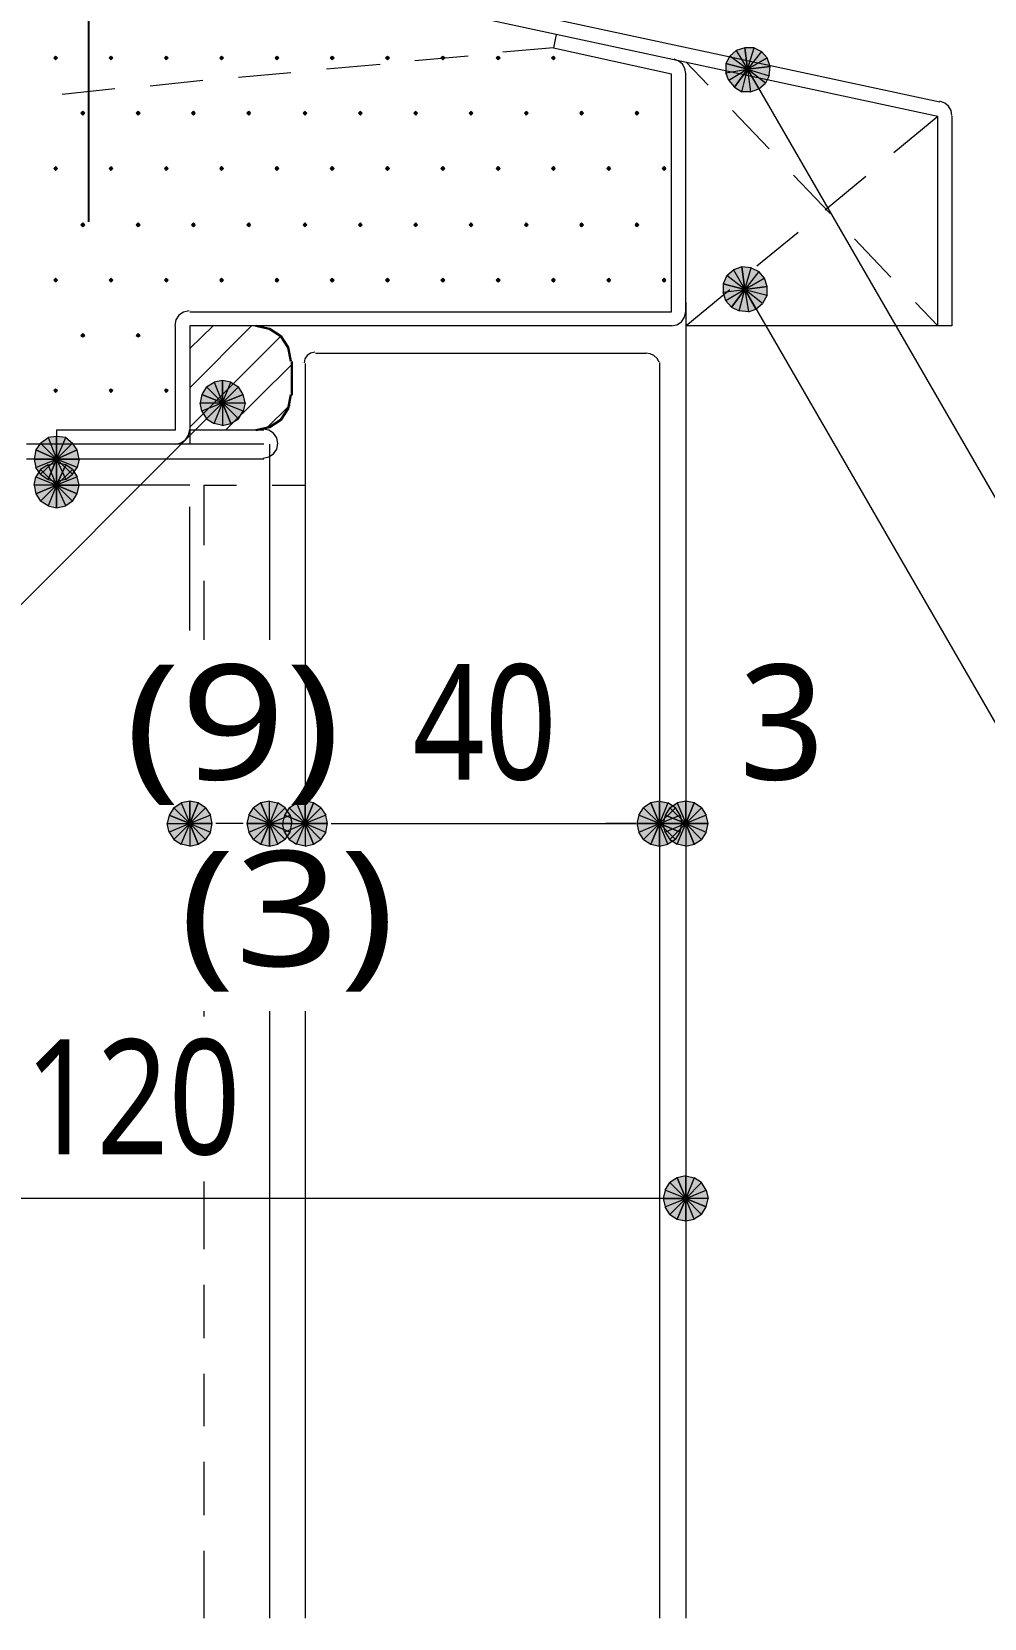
# Model space of a CAD drawing. Header units: millimetres. Extents: x 0 to 420, y 0 to 297.
# Drawn here: x 139.73 to 161.24, y 221.38 to 257.22 of the extents above; entities that cross this region are included whole.
import ezdxf
from ezdxf.enums import TextEntityAlignment as Align

# ---------------------------------------------------------------- set-up
doc = ezdxf.new("R2010")
doc.units = ezdxf.units.MM
doc.styles.add('kst32b', font='NotoSansJP-Variable.ttf')

msp = doc.modelspace()

# ---------------------------------------------------------------- hatches: boundary and pattern name
for points in [[(140.271, 256.667), (140.25, 256.646), (140.229, 256.625), (140.25, 256.604), (140.271, 256.582), (140.293, 256.604), (140.314, 256.625), (140.293, 256.646), (140.271, 256.667)], [(141.52, 256.667), (141.499, 256.646), (141.478, 256.625), (141.499, 256.604), (141.52, 256.582), (141.542, 256.604), (141.563, 256.625), (141.542, 256.646), (141.52, 256.667)], [(142.769, 256.667), (142.748, 256.646), (142.727, 256.625), (142.748, 256.604), (142.769, 256.582), (142.79, 256.604), (142.812, 256.625), (142.79, 256.646), (142.769, 256.667)], [(144.018, 256.667), (143.997, 256.646), (143.976, 256.625), (143.997, 256.604), (144.018, 256.582), (144.039, 256.604), (144.06, 256.625), (144.039, 256.646), (144.018, 256.667)], [(145.267, 256.667), (145.246, 256.646), (145.225, 256.625), (145.246, 256.604), (145.267, 256.582), (145.288, 256.604), (145.309, 256.625), (145.288, 256.646), (145.267, 256.667)], [(146.516, 256.667), (146.495, 256.646), (146.473, 256.625), (146.495, 256.604), (146.516, 256.582), (146.537, 256.604), (146.558, 256.625), (146.537, 256.646), (146.516, 256.667)], [(147.765, 256.667), (147.743, 256.646), (147.722, 256.625), (147.743, 256.604), (147.765, 256.582), (147.786, 256.604), (147.807, 256.625), (147.786, 256.646), (147.765, 256.667)], [(149.013, 256.667), (148.992, 256.646), (148.971, 256.625), (148.992, 256.604), (149.013, 256.582), (149.035, 256.604), (149.056, 256.625), (149.035, 256.646), (149.013, 256.667)], [(150.262, 256.667), (150.241, 256.646), (150.22, 256.625), (150.241, 256.604), (150.262, 256.582), (150.283, 256.604), (150.304, 256.625), (150.283, 256.646), (150.262, 256.667)], [(151.511, 256.667), (151.49, 256.646), (151.469, 256.625), (151.49, 256.604), (151.511, 256.582), (151.532, 256.604), (151.553, 256.625), (151.532, 256.646), (151.511, 256.667)], [(156.401, 256.434), (156.337, 256.625), (155.893, 256.371), (156.401, 256.434)], [(140.885, 255.418), (140.864, 255.397), (140.843, 255.376), (140.864, 255.355), (140.885, 255.333), (140.907, 255.355), (140.928, 255.376), (140.907, 255.397), (140.885, 255.418)], [(142.134, 255.418), (142.113, 255.397), (142.092, 255.376), (142.113, 255.355), (142.134, 255.333), (142.155, 255.355), (142.177, 255.376), (142.155, 255.397), (142.134, 255.418)], [(143.383, 255.418), (143.362, 255.397), (143.341, 255.376), (143.362, 255.355), (143.383, 255.333), (143.404, 255.355), (143.425, 255.376), (143.404, 255.397), (143.383, 255.418)], [(144.632, 255.418), (144.611, 255.397), (144.59, 255.376), (144.611, 255.355), (144.632, 255.333), (144.653, 255.355), (144.674, 255.376), (144.653, 255.397), (144.632, 255.418)], [(145.902, 255.418), (145.881, 255.397), (145.86, 255.376), (145.881, 255.355), (145.902, 255.333), (145.923, 255.355), (145.944, 255.376), (145.923, 255.397), (145.902, 255.418)], [(147.151, 255.418), (147.129, 255.397), (147.108, 255.376), (147.129, 255.355), (147.151, 255.333), (147.172, 255.355), (147.193, 255.376), (147.172, 255.397), (147.151, 255.418)], [(148.4, 255.418), (148.378, 255.397), (148.357, 255.376), (148.378, 255.355), (148.4, 255.333), (148.421, 255.355), (148.442, 255.376), (148.421, 255.397), (148.4, 255.418)], [(149.648, 255.418), (149.627, 255.397), (149.606, 255.376), (149.627, 255.355), (149.648, 255.333), (149.67, 255.355), (149.691, 255.376), (149.67, 255.397), (149.648, 255.418)], [(150.897, 255.418), (150.876, 255.397), (150.855, 255.376), (150.876, 255.355), (150.897, 255.333), (150.918, 255.355), (150.94, 255.376), (150.918, 255.397), (150.897, 255.418)], [(152.146, 255.418), (152.125, 255.397), (152.104, 255.376), (152.125, 255.355), (152.146, 255.333), (152.167, 255.355), (152.188, 255.376), (152.167, 255.397), (152.146, 255.418)], [(153.395, 255.418), (153.374, 255.397), (153.353, 255.376), (153.374, 255.355), (153.395, 255.333), (153.416, 255.355), (153.437, 255.376), (153.416, 255.397), (153.395, 255.418)], [(140.271, 254.169), (140.25, 254.148), (140.229, 254.127), (140.25, 254.106), (140.271, 254.085), (140.293, 254.106), (140.314, 254.127), (140.293, 254.148), (140.271, 254.169)], [(141.52, 254.169), (141.499, 254.148), (141.478, 254.127), (141.499, 254.106), (141.52, 254.085), (141.542, 254.106), (141.563, 254.127), (141.542, 254.148), (141.52, 254.169)], [(142.769, 254.169), (142.748, 254.148), (142.727, 254.127), (142.748, 254.106), (142.769, 254.085), (142.79, 254.106), (142.812, 254.127), (142.79, 254.148), (142.769, 254.169)], [(144.018, 254.169), (143.997, 254.148), (143.976, 254.127), (143.997, 254.106), (144.018, 254.085), (144.039, 254.106), (144.06, 254.127), (144.039, 254.148), (144.018, 254.169)], [(145.267, 254.169), (145.246, 254.148), (145.225, 254.127), (145.246, 254.106), (145.267, 254.085), (145.288, 254.106), (145.309, 254.127), (145.288, 254.148), (145.267, 254.169)], [(146.516, 254.169), (146.495, 254.148), (146.473, 254.127), (146.495, 254.106), (146.516, 254.085), (146.537, 254.106), (146.558, 254.127), (146.537, 254.148), (146.516, 254.169)], [(147.765, 254.169), (147.743, 254.148), (147.722, 254.127), (147.743, 254.106), (147.765, 254.085), (147.786, 254.106), (147.807, 254.127), (147.786, 254.148), (147.765, 254.169)], [(149.013, 254.169), (148.992, 254.148), (148.971, 254.127), (148.992, 254.106), (149.013, 254.085), (149.035, 254.106), (149.056, 254.127), (149.035, 254.148), (149.013, 254.169)], [(150.262, 254.169), (150.241, 254.148), (150.22, 254.127), (150.241, 254.106), (150.262, 254.085), (150.283, 254.106), (150.304, 254.127), (150.283, 254.148), (150.262, 254.169)], [(151.511, 254.169), (151.49, 254.148), (151.469, 254.127), (151.49, 254.106), (151.511, 254.085), (151.532, 254.106), (151.553, 254.127), (151.532, 254.148), (151.511, 254.169)], [(152.76, 254.169), (152.739, 254.148), (152.718, 254.127), (152.739, 254.106), (152.76, 254.085), (152.781, 254.106), (152.802, 254.127), (152.781, 254.148), (152.76, 254.169)], [(154.009, 254.169), (153.987, 254.148), (153.966, 254.127), (153.987, 254.106), (154.009, 254.085), (154.03, 254.106), (154.051, 254.127), (154.03, 254.148), (154.009, 254.169)], [(140.885, 252.899), (140.864, 252.878), (140.843, 252.857), (140.864, 252.836), (140.885, 252.815), (140.907, 252.836), (140.928, 252.857), (140.907, 252.878), (140.885, 252.899)], [(142.134, 252.899), (142.113, 252.878), (142.092, 252.857), (142.113, 252.836), (142.134, 252.815), (142.155, 252.836), (142.177, 252.857), (142.155, 252.878), (142.134, 252.899)], [(143.383, 252.899), (143.362, 252.878), (143.341, 252.857), (143.362, 252.836), (143.383, 252.815), (143.404, 252.836), (143.425, 252.857), (143.404, 252.878), (143.383, 252.899)], [(144.632, 252.899), (144.611, 252.878), (144.59, 252.857), (144.611, 252.836), (144.632, 252.815), (144.653, 252.836), (144.674, 252.857), (144.653, 252.878), (144.632, 252.899)], [(145.902, 252.899), (145.881, 252.878), (145.86, 252.857), (145.881, 252.836), (145.902, 252.815), (145.923, 252.836), (145.944, 252.857), (145.923, 252.878), (145.902, 252.899)], [(147.151, 252.899), (147.129, 252.878), (147.108, 252.857), (147.129, 252.836), (147.151, 252.815), (147.172, 252.836), (147.193, 252.857), (147.172, 252.878), (147.151, 252.899)], [(148.4, 252.899), (148.378, 252.878), (148.357, 252.857), (148.378, 252.836), (148.4, 252.815), (148.421, 252.836), (148.442, 252.857), (148.421, 252.878), (148.4, 252.899)], [(149.648, 252.899), (149.627, 252.878), (149.606, 252.857), (149.627, 252.836), (149.648, 252.815), (149.67, 252.836), (149.691, 252.857), (149.67, 252.878), (149.648, 252.899)], [(150.897, 252.899), (150.876, 252.878), (150.855, 252.857), (150.876, 252.836), (150.897, 252.815), (150.918, 252.836), (150.94, 252.857), (150.918, 252.878), (150.897, 252.899)], [(152.146, 252.899), (152.125, 252.878), (152.104, 252.857), (152.125, 252.836), (152.146, 252.815), (152.167, 252.836), (152.188, 252.857), (152.167, 252.878), (152.146, 252.899)], [(153.395, 252.899), (153.374, 252.878), (153.353, 252.857), (153.374, 252.836), (153.395, 252.815), (153.416, 252.836), (153.437, 252.857), (153.416, 252.878), (153.395, 252.899)], [(140.271, 251.65), (140.25, 251.629), (140.229, 251.608), (140.25, 251.587), (140.271, 251.566), (140.293, 251.587), (140.314, 251.608), (140.293, 251.629), (140.271, 251.65)], [(141.52, 251.65), (141.499, 251.629), (141.478, 251.608), (141.499, 251.587), (141.52, 251.566), (141.542, 251.587), (141.563, 251.608), (141.542, 251.629), (141.52, 251.65)], [(142.769, 251.65), (142.748, 251.629), (142.727, 251.608), (142.748, 251.587), (142.769, 251.566), (142.79, 251.587), (142.812, 251.608), (142.79, 251.629), (142.769, 251.65)], [(144.018, 251.65), (143.997, 251.629), (143.976, 251.608), (143.997, 251.587), (144.018, 251.566), (144.039, 251.587), (144.06, 251.608), (144.039, 251.629), (144.018, 251.65)], [(145.267, 251.65), (145.246, 251.629), (145.225, 251.608), (145.246, 251.587), (145.267, 251.566), (145.288, 251.587), (145.309, 251.608), (145.288, 251.629), (145.267, 251.65)], [(146.516, 251.65), (146.495, 251.629), (146.473, 251.608), (146.495, 251.587), (146.516, 251.566), (146.537, 251.587), (146.558, 251.608), (146.537, 251.629), (146.516, 251.65)], [(147.765, 251.65), (147.743, 251.629), (147.722, 251.608), (147.743, 251.587), (147.765, 251.566), (147.786, 251.587), (147.807, 251.608), (147.786, 251.629), (147.765, 251.65)], [(149.013, 251.65), (148.992, 251.629), (148.971, 251.608), (148.992, 251.587), (149.013, 251.566), (149.035, 251.587), (149.056, 251.608), (149.035, 251.629), (149.013, 251.65)], [(150.262, 251.65), (150.241, 251.629), (150.22, 251.608), (150.241, 251.587), (150.262, 251.566), (150.283, 251.587), (150.304, 251.608), (150.283, 251.629), (150.262, 251.65)], [(151.511, 251.65), (151.49, 251.629), (151.469, 251.608), (151.49, 251.587), (151.511, 251.566), (151.532, 251.587), (151.553, 251.608), (151.532, 251.629), (151.511, 251.65)], [(152.76, 251.65), (152.739, 251.629), (152.718, 251.608), (152.739, 251.587), (152.76, 251.566), (152.781, 251.587), (152.802, 251.608), (152.781, 251.629), (152.76, 251.65)], [(154.009, 251.65), (153.987, 251.629), (153.966, 251.608), (153.987, 251.587), (154.009, 251.566), (154.03, 251.587), (154.051, 251.608), (154.03, 251.629), (154.009, 251.65)], [(156.337, 251.46), (156.274, 251.65), (155.829, 251.396), (156.337, 251.46)], [(140.885, 250.402), (140.864, 250.38), (140.843, 250.359), (140.864, 250.338), (140.885, 250.317), (140.907, 250.338), (140.928, 250.359), (140.907, 250.38), (140.885, 250.402)], [(142.134, 250.402), (142.113, 250.38), (142.092, 250.359), (142.113, 250.338), (142.134, 250.317), (142.155, 250.338), (142.177, 250.359), (142.155, 250.38), (142.134, 250.402)], [(140.271, 249.153), (140.25, 249.132), (140.229, 249.111), (140.25, 249.089), (140.271, 249.068), (140.293, 249.089), (140.314, 249.111), (140.293, 249.132), (140.271, 249.153)], [(141.52, 249.153), (141.499, 249.132), (141.478, 249.111), (141.499, 249.089), (141.52, 249.068), (141.542, 249.089), (141.563, 249.111), (141.542, 249.132), (141.52, 249.153)], [(142.769, 249.153), (142.748, 249.132), (142.727, 249.111), (142.748, 249.089), (142.769, 249.068), (142.79, 249.089), (142.812, 249.111), (142.79, 249.132), (142.769, 249.153)], [(144.23, 248.37), (144.399, 248.475), (144.039, 248.835), (144.23, 248.37)], [(139.827, 247.777), (139.785, 247.565), (140.293, 247.565), (139.827, 247.777)], [(140.758, 246.782), (140.801, 246.973), (140.293, 246.973), (140.758, 246.782)], [(143.489, 239.797), (143.298, 239.839), (143.298, 239.331), (143.489, 239.797)], [(146.092, 239.797), (145.902, 239.839), (145.902, 239.331), (146.092, 239.797)], [(154.686, 239.797), (154.496, 239.839), (154.496, 239.331), (154.686, 239.797)], [(144.907, 238.866), (145.097, 238.823), (145.097, 239.331), (144.907, 238.866)], [(153.712, 238.866), (153.903, 238.823), (153.903, 239.331), (153.712, 238.866)], [(154.305, 230.399), (154.496, 230.357), (154.496, 230.865), (154.305, 230.399)]]:
    msp.add_hatch(color=7).paths.add_polyline_path(points)
h = msp.add_hatch(color=7)
h.paths.add_polyline_path([(155.829, 256.857), (155.638, 256.794), (155.893, 256.371), (155.829, 256.857)])
h.paths.add_polyline_path([(155.638, 256.794), (155.893, 256.371), (155.49, 256.667), (155.638, 256.794)])
h.paths.add_polyline_path([(155.893, 256.371), (155.49, 256.667), (155.406, 256.498), (155.893, 256.371)])
h = msp.add_hatch(color=7)
h.paths.add_polyline_path([(156.337, 256.625), (156.21, 256.773), (155.893, 256.371), (156.337, 256.625)])
h.paths.add_polyline_path([(156.21, 256.773), (155.893, 256.371), (156.041, 256.857), (156.21, 256.773)])
h.paths.add_polyline_path([(155.893, 256.371), (156.041, 256.857), (155.829, 256.857), (155.893, 256.371)])
h = msp.add_hatch(color=7)
h.paths.add_polyline_path([(155.406, 256.498), (155.406, 256.286), (155.893, 256.371), (155.406, 256.498)])
h.paths.add_polyline_path([(155.406, 256.286), (155.893, 256.371), (155.469, 256.117), (155.406, 256.286)])
h.paths.add_polyline_path([(155.893, 256.371), (155.469, 256.117), (155.596, 255.968), (155.893, 256.371)])
h = msp.add_hatch(color=7)
h.paths.add_polyline_path([(155.596, 255.968), (155.766, 255.863), (155.893, 256.371), (155.596, 255.968)])
h.paths.add_polyline_path([(155.766, 255.863), (155.893, 256.371), (155.956, 255.863), (155.766, 255.863)])
h.paths.add_polyline_path([(155.893, 256.371), (155.956, 255.863), (156.146, 255.926), (155.893, 256.371)])
h = msp.add_hatch(color=7)
h.paths.add_polyline_path([(156.146, 255.926), (156.295, 256.053), (155.893, 256.371), (156.146, 255.926)])
h.paths.add_polyline_path([(156.295, 256.053), (155.893, 256.371), (156.379, 256.222), (156.295, 256.053)])
h.paths.add_polyline_path([(155.893, 256.371), (156.379, 256.222), (156.401, 256.434), (155.893, 256.371)])
h = msp.add_hatch(color=7)
h.paths.add_polyline_path([(155.766, 251.904), (155.575, 251.841), (155.829, 251.396), (155.766, 251.904)])
h.paths.add_polyline_path([(155.575, 251.841), (155.829, 251.396), (155.427, 251.714), (155.575, 251.841)])
h.paths.add_polyline_path([(155.829, 251.396), (155.427, 251.714), (155.342, 251.523), (155.829, 251.396)])
h = msp.add_hatch(color=7)
h.paths.add_polyline_path([(156.274, 251.65), (156.146, 251.799), (155.829, 251.396), (156.274, 251.65)])
h.paths.add_polyline_path([(156.146, 251.799), (155.829, 251.396), (155.977, 251.883), (156.146, 251.799)])
h.paths.add_polyline_path([(155.829, 251.396), (155.977, 251.883), (155.766, 251.904), (155.829, 251.396)])
h = msp.add_hatch(color=7)
h.paths.add_polyline_path([(155.342, 251.523), (155.342, 251.333), (155.829, 251.396), (155.342, 251.523)])
h.paths.add_polyline_path([(155.342, 251.333), (155.829, 251.396), (155.406, 251.142), (155.342, 251.333)])
h.paths.add_polyline_path([(155.829, 251.396), (155.406, 251.142), (155.533, 250.994), (155.829, 251.396)])
h = msp.add_hatch(color=7)
h.paths.add_polyline_path([(155.533, 250.994), (155.702, 250.91), (155.829, 251.396), (155.533, 250.994)])
h.paths.add_polyline_path([(155.702, 250.91), (155.829, 251.396), (155.914, 250.888), (155.702, 250.91)])
h.paths.add_polyline_path([(155.829, 251.396), (155.914, 250.888), (156.083, 250.952), (155.829, 251.396)])
h = msp.add_hatch(color=7)
h.paths.add_polyline_path([(156.083, 250.952), (156.231, 251.079), (155.829, 251.396), (156.083, 250.952)])
h.paths.add_polyline_path([(156.231, 251.079), (155.829, 251.396), (156.337, 251.27), (156.231, 251.079)])
h.paths.add_polyline_path([(155.829, 251.396), (156.337, 251.27), (156.337, 251.46), (155.829, 251.396)])
h = msp.add_hatch(color=7)
h.paths.add_polyline_path([(144.039, 249.343), (143.849, 249.301), (144.039, 248.835), (144.039, 249.343)])
h.paths.add_polyline_path([(143.849, 249.301), (144.039, 248.835), (143.679, 249.195), (143.849, 249.301)])
h.paths.add_polyline_path([(144.039, 248.835), (143.679, 249.195), (143.574, 249.026), (144.039, 248.835)])
h = msp.add_hatch(color=7)
h.paths.add_polyline_path([(144.505, 249.026), (144.399, 249.195), (144.039, 248.835), (144.505, 249.026)])
h.paths.add_polyline_path([(144.399, 249.195), (144.039, 248.835), (144.23, 249.301), (144.399, 249.195)])
h.paths.add_polyline_path([(144.039, 248.835), (144.23, 249.301), (144.039, 249.343), (144.039, 248.835)])
h = msp.add_hatch(color=7)
h.paths.add_polyline_path([(143.574, 249.026), (143.531, 248.835), (144.039, 248.835), (143.574, 249.026)])
h.paths.add_polyline_path([(143.531, 248.835), (144.039, 248.835), (143.574, 248.645), (143.531, 248.835)])
h.paths.add_polyline_path([(144.039, 248.835), (143.574, 248.645), (143.679, 248.475), (144.039, 248.835)])
h = msp.add_hatch(color=7)
h.paths.add_polyline_path([(143.679, 248.475), (143.849, 248.37), (144.039, 248.835), (143.679, 248.475)])
h.paths.add_polyline_path([(143.849, 248.37), (144.039, 248.835), (144.039, 248.327), (143.849, 248.37)])
h.paths.add_polyline_path([(144.039, 248.835), (144.039, 248.327), (144.23, 248.37), (144.039, 248.835)])
h = msp.add_hatch(color=7)
h.paths.add_polyline_path([(144.399, 248.475), (144.505, 248.645), (144.039, 248.835), (144.399, 248.475)])
h.paths.add_polyline_path([(144.505, 248.645), (144.039, 248.835), (144.547, 248.835), (144.505, 248.645)])
h.paths.add_polyline_path([(144.039, 248.835), (144.547, 248.835), (144.505, 249.026), (144.039, 248.835)])
h = msp.add_hatch(color=7)
h.paths.add_polyline_path([(140.293, 248.073), (140.102, 248.052), (140.293, 247.565), (140.293, 248.073)])
h.paths.add_polyline_path([(140.102, 248.052), (140.293, 247.565), (139.933, 247.925), (140.102, 248.052)])
h.paths.add_polyline_path([(140.293, 247.565), (139.933, 247.925), (139.827, 247.777), (140.293, 247.565)])
h = msp.add_hatch(color=7)
h.paths.add_polyline_path([(140.758, 247.777), (140.653, 247.925), (140.293, 247.565), (140.758, 247.777)])
h.paths.add_polyline_path([(140.653, 247.925), (140.293, 247.565), (140.504, 248.052), (140.653, 247.925)])
h.paths.add_polyline_path([(140.293, 247.565), (140.504, 248.052), (140.293, 248.073), (140.293, 247.565)])
h = msp.add_hatch(color=7)
h.paths.add_polyline_path([(140.653, 247.227), (140.758, 247.375), (140.293, 247.565), (140.653, 247.227)])
h.paths.add_polyline_path([(140.758, 247.375), (140.293, 247.565), (140.801, 247.565), (140.758, 247.375)])
h.paths.add_polyline_path([(140.293, 247.565), (140.801, 247.565), (140.758, 247.777), (140.293, 247.565)])
h = msp.add_hatch(color=7)
h.paths.add_polyline_path([(139.785, 247.565), (139.827, 247.375), (140.293, 247.565), (139.785, 247.565)])
h.paths.add_polyline_path([(139.827, 247.375), (140.293, 247.565), (139.933, 247.227), (139.827, 247.375)])
h.paths.add_polyline_path([(140.293, 247.565), (139.933, 247.227), (140.102, 247.1), (140.293, 247.565)])
h = msp.add_hatch(color=7)
h.paths.add_polyline_path([(139.933, 247.332), (139.827, 247.163), (140.293, 246.973), (139.933, 247.332)])
h.paths.add_polyline_path([(139.827, 247.163), (140.293, 246.973), (139.785, 246.973), (139.827, 247.163)])
h.paths.add_polyline_path([(140.293, 246.973), (139.785, 246.973), (139.827, 246.782), (140.293, 246.973)])
h = msp.add_hatch(color=7)
h.paths.add_polyline_path([(140.504, 247.438), (140.293, 247.481), (140.293, 246.973), (140.504, 247.438)])
h.paths.add_polyline_path([(140.293, 247.481), (140.293, 246.973), (140.102, 247.438), (140.293, 247.481)])
h.paths.add_polyline_path([(140.293, 246.973), (140.102, 247.438), (139.933, 247.332), (140.293, 246.973)])
h = msp.add_hatch(color=7)
h.paths.add_polyline_path([(140.102, 247.1), (140.293, 247.057), (140.293, 247.565), (140.102, 247.1)])
h.paths.add_polyline_path([(140.293, 247.057), (140.293, 247.565), (140.504, 247.1), (140.293, 247.057)])
h.paths.add_polyline_path([(140.293, 247.565), (140.504, 247.1), (140.653, 247.227), (140.293, 247.565)])
h = msp.add_hatch(color=7)
h.paths.add_polyline_path([(140.801, 246.973), (140.758, 247.163), (140.293, 246.973), (140.801, 246.973)])
h.paths.add_polyline_path([(140.758, 247.163), (140.293, 246.973), (140.653, 247.332), (140.758, 247.163)])
h.paths.add_polyline_path([(140.293, 246.973), (140.653, 247.332), (140.504, 247.438), (140.293, 246.973)])
h = msp.add_hatch(color=7)
h.paths.add_polyline_path([(139.827, 246.782), (139.933, 246.613), (140.293, 246.973), (139.827, 246.782)])
h.paths.add_polyline_path([(139.933, 246.613), (140.293, 246.973), (140.102, 246.507), (139.933, 246.613)])
h.paths.add_polyline_path([(140.293, 246.973), (140.102, 246.507), (140.293, 246.465), (140.293, 246.973)])
h = msp.add_hatch(color=7)
h.paths.add_polyline_path([(140.293, 246.465), (140.504, 246.507), (140.293, 246.973), (140.293, 246.465)])
h.paths.add_polyline_path([(140.504, 246.507), (140.293, 246.973), (140.653, 246.613), (140.504, 246.507)])
h.paths.add_polyline_path([(140.293, 246.973), (140.653, 246.613), (140.758, 246.782), (140.293, 246.973)])
h = msp.add_hatch(color=7)
h.paths.add_polyline_path([(143.298, 239.839), (143.108, 239.797), (143.298, 239.331), (143.298, 239.839)])
h.paths.add_polyline_path([(143.108, 239.797), (143.298, 239.331), (142.938, 239.691), (143.108, 239.797)])
h.paths.add_polyline_path([(143.298, 239.331), (142.938, 239.691), (142.833, 239.522), (143.298, 239.331)])
h = msp.add_hatch(color=7)
h.paths.add_polyline_path([(143.806, 239.331), (143.764, 239.522), (143.298, 239.331), (143.806, 239.331)])
h.paths.add_polyline_path([(143.764, 239.522), (143.298, 239.331), (143.658, 239.691), (143.764, 239.522)])
h.paths.add_polyline_path([(143.298, 239.331), (143.658, 239.691), (143.489, 239.797), (143.298, 239.331)])
h = msp.add_hatch(color=7)
h.paths.add_polyline_path([(144.907, 239.797), (144.738, 239.691), (145.097, 239.331), (144.907, 239.797)])
h.paths.add_polyline_path([(144.738, 239.691), (145.097, 239.331), (144.632, 239.522), (144.738, 239.691)])
h.paths.add_polyline_path([(145.097, 239.331), (144.632, 239.522), (144.59, 239.331), (145.097, 239.331)])
h = msp.add_hatch(color=7)
h.paths.add_polyline_path([(145.457, 239.691), (145.288, 239.797), (145.097, 239.331), (145.457, 239.691)])
h.paths.add_polyline_path([(145.288, 239.797), (145.097, 239.331), (145.097, 239.839), (145.288, 239.797)])
h.paths.add_polyline_path([(145.097, 239.331), (145.097, 239.839), (144.907, 239.797), (145.097, 239.331)])
h = msp.add_hatch(color=7)
h.paths.add_polyline_path([(145.902, 239.839), (145.711, 239.797), (145.902, 239.331), (145.902, 239.839)])
h.paths.add_polyline_path([(145.711, 239.797), (145.902, 239.331), (145.542, 239.691), (145.711, 239.797)])
h.paths.add_polyline_path([(145.902, 239.331), (145.542, 239.691), (145.436, 239.522), (145.902, 239.331)])
h = msp.add_hatch(color=7)
h.paths.add_polyline_path([(146.41, 239.331), (146.368, 239.522), (145.902, 239.331), (146.41, 239.331)])
h.paths.add_polyline_path([(146.368, 239.522), (145.902, 239.331), (146.262, 239.691), (146.368, 239.522)])
h.paths.add_polyline_path([(145.902, 239.331), (146.262, 239.691), (146.092, 239.797), (145.902, 239.331)])
h = msp.add_hatch(color=7)
h.paths.add_polyline_path([(153.712, 239.797), (153.543, 239.691), (153.903, 239.331), (153.712, 239.797)])
h.paths.add_polyline_path([(153.543, 239.691), (153.903, 239.331), (153.437, 239.522), (153.543, 239.691)])
h.paths.add_polyline_path([(153.903, 239.331), (153.437, 239.522), (153.395, 239.331), (153.903, 239.331)])
h = msp.add_hatch(color=7)
h.paths.add_polyline_path([(154.263, 239.691), (154.093, 239.797), (153.903, 239.331), (154.263, 239.691)])
h.paths.add_polyline_path([(154.093, 239.797), (153.903, 239.331), (153.903, 239.839), (154.093, 239.797)])
h.paths.add_polyline_path([(153.903, 239.331), (153.903, 239.839), (153.712, 239.797), (153.903, 239.331)])
h = msp.add_hatch(color=7)
h.paths.add_polyline_path([(154.496, 239.839), (154.305, 239.797), (154.496, 239.331), (154.496, 239.839)])
h.paths.add_polyline_path([(154.305, 239.797), (154.496, 239.331), (154.136, 239.691), (154.305, 239.797)])
h.paths.add_polyline_path([(154.496, 239.331), (154.136, 239.691), (154.03, 239.522), (154.496, 239.331)])
h = msp.add_hatch(color=7)
h.paths.add_polyline_path([(155.004, 239.331), (154.961, 239.522), (154.496, 239.331), (155.004, 239.331)])
h.paths.add_polyline_path([(154.961, 239.522), (154.496, 239.331), (154.855, 239.691), (154.961, 239.522)])
h.paths.add_polyline_path([(154.496, 239.331), (154.855, 239.691), (154.686, 239.797), (154.496, 239.331)])
h = msp.add_hatch(color=7)
h.paths.add_polyline_path([(142.833, 239.522), (142.79, 239.331), (143.298, 239.331), (142.833, 239.522)])
h.paths.add_polyline_path([(142.79, 239.331), (143.298, 239.331), (142.833, 239.141), (142.79, 239.331)])
h.paths.add_polyline_path([(143.298, 239.331), (142.833, 239.141), (142.938, 238.972), (143.298, 239.331)])
h = msp.add_hatch(color=7)
h.paths.add_polyline_path([(145.563, 239.141), (145.605, 239.331), (145.097, 239.331), (145.563, 239.141)])
h.paths.add_polyline_path([(145.605, 239.331), (145.097, 239.331), (145.563, 239.522), (145.605, 239.331)])
h.paths.add_polyline_path([(145.097, 239.331), (145.563, 239.522), (145.457, 239.691), (145.097, 239.331)])
h = msp.add_hatch(color=7)
h.paths.add_polyline_path([(145.436, 239.522), (145.394, 239.331), (145.902, 239.331), (145.436, 239.522)])
h.paths.add_polyline_path([(145.394, 239.331), (145.902, 239.331), (145.436, 239.141), (145.394, 239.331)])
h.paths.add_polyline_path([(145.902, 239.331), (145.436, 239.141), (145.542, 238.972), (145.902, 239.331)])
h = msp.add_hatch(color=7)
h.paths.add_polyline_path([(154.369, 239.141), (154.411, 239.331), (153.903, 239.331), (154.369, 239.141)])
h.paths.add_polyline_path([(154.411, 239.331), (153.903, 239.331), (154.369, 239.522), (154.411, 239.331)])
h.paths.add_polyline_path([(153.903, 239.331), (154.369, 239.522), (154.263, 239.691), (153.903, 239.331)])
h = msp.add_hatch(color=7)
h.paths.add_polyline_path([(154.03, 239.522), (153.987, 239.331), (154.496, 239.331), (154.03, 239.522)])
h.paths.add_polyline_path([(153.987, 239.331), (154.496, 239.331), (154.03, 239.141), (153.987, 239.331)])
h.paths.add_polyline_path([(154.496, 239.331), (154.03, 239.141), (154.136, 238.972), (154.496, 239.331)])
h = msp.add_hatch(color=7)
h.paths.add_polyline_path([(142.938, 238.972), (143.108, 238.866), (143.298, 239.331), (142.938, 238.972)])
h.paths.add_polyline_path([(143.108, 238.866), (143.298, 239.331), (143.298, 238.823), (143.108, 238.866)])
h.paths.add_polyline_path([(143.298, 239.331), (143.298, 238.823), (143.489, 238.866), (143.298, 239.331)])
h = msp.add_hatch(color=7)
h.paths.add_polyline_path([(143.489, 238.866), (143.658, 238.972), (143.298, 239.331), (143.489, 238.866)])
h.paths.add_polyline_path([(143.658, 238.972), (143.298, 239.331), (143.764, 239.141), (143.658, 238.972)])
h.paths.add_polyline_path([(143.298, 239.331), (143.764, 239.141), (143.806, 239.331), (143.298, 239.331)])
h = msp.add_hatch(color=7)
h.paths.add_polyline_path([(144.59, 239.331), (144.632, 239.141), (145.097, 239.331), (144.59, 239.331)])
h.paths.add_polyline_path([(144.632, 239.141), (145.097, 239.331), (144.738, 238.972), (144.632, 239.141)])
h.paths.add_polyline_path([(145.097, 239.331), (144.738, 238.972), (144.907, 238.866), (145.097, 239.331)])
h = msp.add_hatch(color=7)
h.paths.add_polyline_path([(145.097, 238.823), (145.288, 238.866), (145.097, 239.331), (145.097, 238.823)])
h.paths.add_polyline_path([(145.288, 238.866), (145.097, 239.331), (145.457, 238.972), (145.288, 238.866)])
h.paths.add_polyline_path([(145.097, 239.331), (145.457, 238.972), (145.563, 239.141), (145.097, 239.331)])
h = msp.add_hatch(color=7)
h.paths.add_polyline_path([(145.542, 238.972), (145.711, 238.866), (145.902, 239.331), (145.542, 238.972)])
h.paths.add_polyline_path([(145.711, 238.866), (145.902, 239.331), (145.902, 238.823), (145.711, 238.866)])
h.paths.add_polyline_path([(145.902, 239.331), (145.902, 238.823), (146.092, 238.866), (145.902, 239.331)])
h = msp.add_hatch(color=7)
h.paths.add_polyline_path([(146.092, 238.866), (146.262, 238.972), (145.902, 239.331), (146.092, 238.866)])
h.paths.add_polyline_path([(146.262, 238.972), (145.902, 239.331), (146.368, 239.141), (146.262, 238.972)])
h.paths.add_polyline_path([(145.902, 239.331), (146.368, 239.141), (146.41, 239.331), (145.902, 239.331)])
h = msp.add_hatch(color=7)
h.paths.add_polyline_path([(153.395, 239.331), (153.437, 239.141), (153.903, 239.331), (153.395, 239.331)])
h.paths.add_polyline_path([(153.437, 239.141), (153.903, 239.331), (153.543, 238.972), (153.437, 239.141)])
h.paths.add_polyline_path([(153.903, 239.331), (153.543, 238.972), (153.712, 238.866), (153.903, 239.331)])
h = msp.add_hatch(color=7)
h.paths.add_polyline_path([(153.903, 238.823), (154.093, 238.866), (153.903, 239.331), (153.903, 238.823)])
h.paths.add_polyline_path([(154.093, 238.866), (153.903, 239.331), (154.263, 238.972), (154.093, 238.866)])
h.paths.add_polyline_path([(153.903, 239.331), (154.263, 238.972), (154.369, 239.141), (153.903, 239.331)])
h = msp.add_hatch(color=7)
h.paths.add_polyline_path([(154.136, 238.972), (154.305, 238.866), (154.496, 239.331), (154.136, 238.972)])
h.paths.add_polyline_path([(154.305, 238.866), (154.496, 239.331), (154.496, 238.823), (154.305, 238.866)])
h.paths.add_polyline_path([(154.496, 239.331), (154.496, 238.823), (154.686, 238.866), (154.496, 239.331)])
h = msp.add_hatch(color=7)
h.paths.add_polyline_path([(154.686, 238.866), (154.855, 238.972), (154.496, 239.331), (154.686, 238.866)])
h.paths.add_polyline_path([(154.855, 238.972), (154.496, 239.331), (154.961, 239.141), (154.855, 238.972)])
h.paths.add_polyline_path([(154.496, 239.331), (154.961, 239.141), (155.004, 239.331), (154.496, 239.331)])
h = msp.add_hatch(color=7)
h.paths.add_polyline_path([(154.305, 231.33), (154.136, 231.225), (154.496, 230.865), (154.305, 231.33)])
h.paths.add_polyline_path([(154.136, 231.225), (154.496, 230.865), (154.03, 231.055), (154.136, 231.225)])
h.paths.add_polyline_path([(154.496, 230.865), (154.03, 231.055), (153.987, 230.865), (154.496, 230.865)])
h = msp.add_hatch(color=7)
h.paths.add_polyline_path([(154.855, 231.225), (154.686, 231.33), (154.496, 230.865), (154.855, 231.225)])
h.paths.add_polyline_path([(154.686, 231.33), (154.496, 230.865), (154.496, 231.373), (154.686, 231.33)])
h.paths.add_polyline_path([(154.496, 230.865), (154.496, 231.373), (154.305, 231.33), (154.496, 230.865)])
h = msp.add_hatch(color=7)
h.paths.add_polyline_path([(154.961, 230.674), (155.004, 230.865), (154.496, 230.865), (154.961, 230.674)])
h.paths.add_polyline_path([(155.004, 230.865), (154.496, 230.865), (154.961, 231.055), (155.004, 230.865)])
h.paths.add_polyline_path([(154.496, 230.865), (154.961, 231.055), (154.855, 231.225), (154.496, 230.865)])
h = msp.add_hatch(color=7)
h.paths.add_polyline_path([(153.987, 230.865), (154.03, 230.674), (154.496, 230.865), (153.987, 230.865)])
h.paths.add_polyline_path([(154.03, 230.674), (154.496, 230.865), (154.136, 230.505), (154.03, 230.674)])
h.paths.add_polyline_path([(154.496, 230.865), (154.136, 230.505), (154.305, 230.399), (154.496, 230.865)])
h = msp.add_hatch(color=7)
h.paths.add_polyline_path([(154.496, 230.357), (154.686, 230.399), (154.496, 230.865), (154.496, 230.357)])
h.paths.add_polyline_path([(154.686, 230.399), (154.496, 230.865), (154.855, 230.505), (154.686, 230.399)])
h.paths.add_polyline_path([(154.496, 230.865), (154.855, 230.505), (154.961, 230.674), (154.496, 230.865)])

# ---------------------------------------------------------------- linework, layer by layer
at = {"lineweight": 25}
msp.add_lwpolyline([(141.012, 258.953), (141.012, 252.921)], dxfattribs=at)
at = {"lineweight": 13}
for points in [[(160.232, 255.63), (149.5, 257.937)], [(149.437, 257.62), (160.189, 255.312)], [(151.575, 257.154), (151.511, 256.857)], [(149.585, 256.667), (148.378, 256.561)], [(151.511, 256.857), (150.368, 256.752)], [(151.511, 256.857), (154.178, 256.265)], [(154.496, 256.275), (154.476, 256.386), (154.423, 256.482), (154.341, 256.554), (154.237, 256.596)], [(145.584, 256.286), (144.399, 256.18)], [(147.595, 256.476), (146.389, 256.371)], [(154.178, 250.888), (154.178, 256.265)], [(154.496, 256.54), (155.004, 256.011)], [(154.496, 250.888), (154.496, 256.265)], [(155.893, 256.371), (162.899, 244.242)], [(141.605, 255.926), (140.42, 255.799)], [(143.595, 256.117), (142.409, 255.99)], [(160.507, 255.323), (160.487, 255.436), (160.431, 255.533), (160.345, 255.606), (160.237, 255.646)], [(155.554, 255.439), (156.379, 254.571)], [(159.195, 254.487), (160.189, 255.312)], [(160.189, 250.571), (160.189, 255.312)], [(160.507, 255.312), (160.507, 250.571)], [(156.93, 253.979), (157.755, 253.111)], [(157.649, 253.196), (158.56, 253.958)], [(156.104, 251.926), (157.036, 252.688)], [(158.305, 252.539), (159.131, 251.672)], [(154.496, 250.571), (155.49, 251.396)], [(155.829, 251.396), (162.835, 239.268)], [(143.288, 250.91), (143.16, 250.884), (143.056, 250.814), (142.985, 250.709), (142.96, 250.582)], [(143.298, 250.888), (154.178, 250.888)], [(154.167, 250.571), (154.295, 250.597), (154.399, 250.667), (154.47, 250.771), (154.496, 250.899)], [(154.496, 251.1), (154.496, 221.382)], [(159.681, 251.1), (160.189, 250.571)], [(142.981, 248.221), (142.981, 250.571)], [(143.298, 250.571), (143.298, 247.904)], [(154.178, 250.571), (143.298, 250.571)], [(143.298, 250.063), (143.828, 250.571)], [(143.298, 249.174), (144.695, 250.571)], [(160.507, 250.571), (154.496, 250.571)], [(143.298, 248.285), (145.352, 250.338)], [(146.124, 249.978), (146.029, 249.959), (145.952, 249.907), (145.9, 249.83), (145.881, 249.735)], [(146.135, 249.957), (153.607, 249.957)], [(153.899, 249.755), (153.849, 249.838), (153.778, 249.902), (153.692, 249.943), (153.596, 249.957)], [(144.103, 248.221), (145.605, 249.703)], [(145.902, 249.724), (145.902, 238.845)], [(153.903, 249.746), (153.903, 221.382)], [(144.039, 248.835), (138.282, 243.078)], [(145.013, 248.243), (145.563, 248.793)], [(142.981, 248.221), (140.293, 248.221)], [(140.293, 248.221), (140.293, 247.904)], [(142.97, 247.904), (143.098, 247.93), (143.202, 248), (143.273, 248.104), (143.298, 248.232)], [(144.971, 248.221), (143.298, 248.221)], [(145.288, 247.915), (145.262, 248.042), (145.192, 248.147), (145.088, 248.217), (144.96, 248.243)], [(144.971, 247.904), (139.615, 247.904)], [(144.96, 247.587), (145.088, 247.612), (145.192, 247.683), (145.262, 247.787), (145.288, 247.915)], [(145.097, 247.904), (145.097, 243.48)], [(144.971, 247.565), (139.615, 247.565)], [(140.293, 247.565), (140.293, 246.973)], [(143.298, 246.973), (140.271, 246.973)], [(143.616, 246.973), (143.616, 245.618)], [(143.616, 246.973), (144.357, 246.973)], [(145.161, 246.973), (145.902, 246.973)], [(143.298, 243.692), (143.298, 246.486)], [(143.616, 244.814), (143.616, 243.48)], [(144.505, 239.331), (143.891, 239.331)], [(145.097, 239.331), (145.902, 239.331)], [(146.495, 239.331), (153.374, 239.331)], [(153.374, 239.331), (152.696, 239.331)], [(153.903, 239.331), (154.496, 239.331)], [(143.616, 235.098), (143.616, 234.971)], [(145.097, 235.098), (145.097, 221.382)], [(145.902, 235.098), (145.902, 221.382)], [(143.616, 231.246), (143.616, 229.722)], [(154.496, 230.865), (130.493, 230.865)], [(143.616, 228.917), (143.616, 227.711)], [(143.616, 226.907), (143.616, 225.721)], [(143.616, 224.917), (143.616, 223.711)], [(143.616, 222.906), (143.616, 221.382)]]:
    msp.add_lwpolyline(points, dxfattribs=at)
at = {"lineweight": 0}
for points in [[(140.271, 256.667), (140.25, 256.646), (140.229, 256.625), (140.25, 256.604), (140.271, 256.582), (140.293, 256.604), (140.314, 256.625), (140.293, 256.646)], [(141.52, 256.667), (141.499, 256.646), (141.478, 256.625), (141.499, 256.604), (141.52, 256.582), (141.542, 256.604), (141.563, 256.625), (141.542, 256.646)], [(142.769, 256.667), (142.748, 256.646), (142.727, 256.625), (142.748, 256.604), (142.769, 256.582), (142.79, 256.604), (142.812, 256.625), (142.79, 256.646)], [(144.018, 256.667), (143.997, 256.646), (143.976, 256.625), (143.997, 256.604), (144.018, 256.582), (144.039, 256.604), (144.06, 256.625), (144.039, 256.646)], [(145.267, 256.667), (145.246, 256.646), (145.225, 256.625), (145.246, 256.604), (145.267, 256.582), (145.288, 256.604), (145.309, 256.625), (145.288, 256.646)], [(146.516, 256.667), (146.495, 256.646), (146.473, 256.625), (146.495, 256.604), (146.516, 256.582), (146.537, 256.604), (146.558, 256.625), (146.537, 256.646)], [(147.765, 256.667), (147.743, 256.646), (147.722, 256.625), (147.743, 256.604), (147.765, 256.582), (147.786, 256.604), (147.807, 256.625), (147.786, 256.646)], [(149.013, 256.667), (148.992, 256.646), (148.971, 256.625), (148.992, 256.604), (149.013, 256.582), (149.035, 256.604), (149.056, 256.625), (149.035, 256.646)], [(150.262, 256.667), (150.241, 256.646), (150.22, 256.625), (150.241, 256.604), (150.262, 256.582), (150.283, 256.604), (150.304, 256.625), (150.283, 256.646)], [(151.511, 256.667), (151.49, 256.646), (151.469, 256.625), (151.49, 256.604), (151.511, 256.582), (151.532, 256.604), (151.553, 256.625), (151.532, 256.646)], [(155.893, 256.371), (155.49, 256.667), (155.406, 256.498)], [(155.638, 256.794), (155.893, 256.371), (155.49, 256.667)], [(155.829, 256.857), (155.638, 256.794), (155.893, 256.371)], [(155.893, 256.371), (156.041, 256.857), (155.829, 256.857)], [(156.21, 256.773), (155.893, 256.371), (156.041, 256.857)], [(156.337, 256.625), (156.21, 256.773), (155.893, 256.371)], [(156.401, 256.434), (156.337, 256.625), (155.893, 256.371)], [(155.406, 256.498), (155.406, 256.286), (155.893, 256.371)], [(155.406, 256.286), (155.893, 256.371), (155.469, 256.117)], [(155.893, 256.371), (155.469, 256.117), (155.596, 255.968)], [(155.596, 255.968), (155.766, 255.863), (155.893, 256.371)], [(155.766, 255.863), (155.893, 256.371), (155.956, 255.863)], [(155.893, 256.371), (156.379, 256.222), (156.401, 256.434)], [(155.893, 256.371), (155.956, 255.863), (156.146, 255.926)], [(156.146, 255.926), (156.295, 256.053), (155.893, 256.371)], [(156.295, 256.053), (155.893, 256.371), (156.379, 256.222)], [(140.885, 255.418), (140.864, 255.397), (140.843, 255.376), (140.864, 255.355), (140.885, 255.333), (140.907, 255.355), (140.928, 255.376), (140.907, 255.397)], [(142.134, 255.418), (142.113, 255.397), (142.092, 255.376), (142.113, 255.355), (142.134, 255.333), (142.155, 255.355), (142.177, 255.376), (142.155, 255.397)], [(143.383, 255.418), (143.362, 255.397), (143.341, 255.376), (143.362, 255.355), (143.383, 255.333), (143.404, 255.355), (143.425, 255.376), (143.404, 255.397)], [(144.632, 255.418), (144.611, 255.397), (144.59, 255.376), (144.611, 255.355), (144.632, 255.333), (144.653, 255.355), (144.674, 255.376), (144.653, 255.397)], [(145.902, 255.418), (145.881, 255.397), (145.86, 255.376), (145.881, 255.355), (145.902, 255.333), (145.923, 255.355), (145.944, 255.376), (145.923, 255.397)], [(147.151, 255.418), (147.129, 255.397), (147.108, 255.376), (147.129, 255.355), (147.151, 255.333), (147.172, 255.355), (147.193, 255.376), (147.172, 255.397)], [(148.4, 255.418), (148.378, 255.397), (148.357, 255.376), (148.378, 255.355), (148.4, 255.333), (148.421, 255.355), (148.442, 255.376), (148.421, 255.397)], [(149.648, 255.418), (149.627, 255.397), (149.606, 255.376), (149.627, 255.355), (149.648, 255.333), (149.67, 255.355), (149.691, 255.376), (149.67, 255.397)], [(150.897, 255.418), (150.876, 255.397), (150.855, 255.376), (150.876, 255.355), (150.897, 255.333), (150.918, 255.355), (150.94, 255.376), (150.918, 255.397)], [(152.146, 255.418), (152.125, 255.397), (152.104, 255.376), (152.125, 255.355), (152.146, 255.333), (152.167, 255.355), (152.188, 255.376), (152.167, 255.397)], [(153.395, 255.418), (153.374, 255.397), (153.353, 255.376), (153.374, 255.355), (153.395, 255.333), (153.416, 255.355), (153.437, 255.376), (153.416, 255.397)], [(140.271, 254.169), (140.25, 254.148), (140.229, 254.127), (140.25, 254.106), (140.271, 254.085), (140.293, 254.106), (140.314, 254.127), (140.293, 254.148)], [(141.52, 254.169), (141.499, 254.148), (141.478, 254.127), (141.499, 254.106), (141.52, 254.085), (141.542, 254.106), (141.563, 254.127), (141.542, 254.148)], [(142.769, 254.169), (142.748, 254.148), (142.727, 254.127), (142.748, 254.106), (142.769, 254.085), (142.79, 254.106), (142.812, 254.127), (142.79, 254.148)], [(144.018, 254.169), (143.997, 254.148), (143.976, 254.127), (143.997, 254.106), (144.018, 254.085), (144.039, 254.106), (144.06, 254.127), (144.039, 254.148)], [(145.267, 254.169), (145.246, 254.148), (145.225, 254.127), (145.246, 254.106), (145.267, 254.085), (145.288, 254.106), (145.309, 254.127), (145.288, 254.148)], [(146.516, 254.169), (146.495, 254.148), (146.473, 254.127), (146.495, 254.106), (146.516, 254.085), (146.537, 254.106), (146.558, 254.127), (146.537, 254.148)], [(147.765, 254.169), (147.743, 254.148), (147.722, 254.127), (147.743, 254.106), (147.765, 254.085), (147.786, 254.106), (147.807, 254.127), (147.786, 254.148)], [(149.013, 254.169), (148.992, 254.148), (148.971, 254.127), (148.992, 254.106), (149.013, 254.085), (149.035, 254.106), (149.056, 254.127), (149.035, 254.148)], [(150.262, 254.169), (150.241, 254.148), (150.22, 254.127), (150.241, 254.106), (150.262, 254.085), (150.283, 254.106), (150.304, 254.127), (150.283, 254.148)], [(151.511, 254.169), (151.49, 254.148), (151.469, 254.127), (151.49, 254.106), (151.511, 254.085), (151.532, 254.106), (151.553, 254.127), (151.532, 254.148)], [(152.76, 254.169), (152.739, 254.148), (152.718, 254.127), (152.739, 254.106), (152.76, 254.085), (152.781, 254.106), (152.802, 254.127), (152.781, 254.148)], [(154.009, 254.169), (153.987, 254.148), (153.966, 254.127), (153.987, 254.106), (154.009, 254.085), (154.03, 254.106), (154.051, 254.127), (154.03, 254.148)], [(140.885, 252.899), (140.864, 252.878), (140.843, 252.857), (140.864, 252.836), (140.885, 252.815), (140.907, 252.836), (140.928, 252.857), (140.907, 252.878)], [(142.134, 252.899), (142.113, 252.878), (142.092, 252.857), (142.113, 252.836), (142.134, 252.815), (142.155, 252.836), (142.177, 252.857), (142.155, 252.878)], [(143.383, 252.899), (143.362, 252.878), (143.341, 252.857), (143.362, 252.836), (143.383, 252.815), (143.404, 252.836), (143.425, 252.857), (143.404, 252.878)], [(144.632, 252.899), (144.611, 252.878), (144.59, 252.857), (144.611, 252.836), (144.632, 252.815), (144.653, 252.836), (144.674, 252.857), (144.653, 252.878)], [(145.902, 252.899), (145.881, 252.878), (145.86, 252.857), (145.881, 252.836), (145.902, 252.815), (145.923, 252.836), (145.944, 252.857), (145.923, 252.878)], [(147.151, 252.899), (147.129, 252.878), (147.108, 252.857), (147.129, 252.836), (147.151, 252.815), (147.172, 252.836), (147.193, 252.857), (147.172, 252.878)], [(148.4, 252.899), (148.378, 252.878), (148.357, 252.857), (148.378, 252.836), (148.4, 252.815), (148.421, 252.836), (148.442, 252.857), (148.421, 252.878)], [(149.648, 252.899), (149.627, 252.878), (149.606, 252.857), (149.627, 252.836), (149.648, 252.815), (149.67, 252.836), (149.691, 252.857), (149.67, 252.878)], [(150.897, 252.899), (150.876, 252.878), (150.855, 252.857), (150.876, 252.836), (150.897, 252.815), (150.918, 252.836), (150.94, 252.857), (150.918, 252.878)], [(152.146, 252.899), (152.125, 252.878), (152.104, 252.857), (152.125, 252.836), (152.146, 252.815), (152.167, 252.836), (152.188, 252.857), (152.167, 252.878)], [(153.395, 252.899), (153.374, 252.878), (153.353, 252.857), (153.374, 252.836), (153.395, 252.815), (153.416, 252.836), (153.437, 252.857), (153.416, 252.878)], [(140.271, 251.65), (140.25, 251.629), (140.229, 251.608), (140.25, 251.587), (140.271, 251.566), (140.293, 251.587), (140.314, 251.608), (140.293, 251.629)], [(141.52, 251.65), (141.499, 251.629), (141.478, 251.608), (141.499, 251.587), (141.52, 251.566), (141.542, 251.587), (141.563, 251.608), (141.542, 251.629)], [(142.769, 251.65), (142.748, 251.629), (142.727, 251.608), (142.748, 251.587), (142.769, 251.566), (142.79, 251.587), (142.812, 251.608), (142.79, 251.629)], [(144.018, 251.65), (143.997, 251.629), (143.976, 251.608), (143.997, 251.587), (144.018, 251.566), (144.039, 251.587), (144.06, 251.608), (144.039, 251.629)], [(145.267, 251.65), (145.246, 251.629), (145.225, 251.608), (145.246, 251.587), (145.267, 251.566), (145.288, 251.587), (145.309, 251.608), (145.288, 251.629)], [(146.516, 251.65), (146.495, 251.629), (146.473, 251.608), (146.495, 251.587), (146.516, 251.566), (146.537, 251.587), (146.558, 251.608), (146.537, 251.629)], [(147.765, 251.65), (147.743, 251.629), (147.722, 251.608), (147.743, 251.587), (147.765, 251.566), (147.786, 251.587), (147.807, 251.608), (147.786, 251.629)], [(149.013, 251.65), (148.992, 251.629), (148.971, 251.608), (148.992, 251.587), (149.013, 251.566), (149.035, 251.587), (149.056, 251.608), (149.035, 251.629)], [(150.262, 251.65), (150.241, 251.629), (150.22, 251.608), (150.241, 251.587), (150.262, 251.566), (150.283, 251.587), (150.304, 251.608), (150.283, 251.629)], [(151.511, 251.65), (151.49, 251.629), (151.469, 251.608), (151.49, 251.587), (151.511, 251.566), (151.532, 251.587), (151.553, 251.608), (151.532, 251.629)], [(152.76, 251.65), (152.739, 251.629), (152.718, 251.608), (152.739, 251.587), (152.76, 251.566), (152.781, 251.587), (152.802, 251.608), (152.781, 251.629)], [(154.009, 251.65), (153.987, 251.629), (153.966, 251.608), (153.987, 251.587), (154.009, 251.566), (154.03, 251.587), (154.051, 251.608), (154.03, 251.629)], [(155.829, 251.396), (155.427, 251.714), (155.342, 251.523)], [(155.575, 251.841), (155.829, 251.396), (155.427, 251.714)], [(155.766, 251.904), (155.575, 251.841), (155.829, 251.396)], [(155.829, 251.396), (155.977, 251.883), (155.766, 251.904)], [(156.146, 251.799), (155.829, 251.396), (155.977, 251.883)], [(156.274, 251.65), (156.146, 251.799), (155.829, 251.396)], [(156.337, 251.46), (156.274, 251.65), (155.829, 251.396)], [(155.342, 251.523), (155.342, 251.333), (155.829, 251.396)], [(155.342, 251.333), (155.829, 251.396), (155.406, 251.142)], [(155.829, 251.396), (155.406, 251.142), (155.533, 250.994)], [(155.533, 250.994), (155.702, 250.91), (155.829, 251.396)], [(155.702, 250.91), (155.829, 251.396), (155.914, 250.888)], [(155.829, 251.396), (156.337, 251.27), (156.337, 251.46)], [(155.829, 251.396), (155.914, 250.888), (156.083, 250.952)], [(156.083, 250.952), (156.231, 251.079), (155.829, 251.396)], [(156.231, 251.079), (155.829, 251.396), (156.337, 251.27)], [(140.885, 250.402), (140.864, 250.38), (140.843, 250.359), (140.864, 250.338), (140.885, 250.317), (140.907, 250.338), (140.928, 250.359), (140.907, 250.38)], [(142.134, 250.402), (142.113, 250.38), (142.092, 250.359), (142.113, 250.338), (142.134, 250.317), (142.155, 250.338), (142.177, 250.359), (142.155, 250.38)], [(140.271, 249.153), (140.25, 249.132), (140.229, 249.111), (140.25, 249.089), (140.271, 249.068), (140.293, 249.089), (140.314, 249.111), (140.293, 249.132)], [(141.52, 249.153), (141.499, 249.132), (141.478, 249.111), (141.499, 249.089), (141.52, 249.068), (141.542, 249.089), (141.563, 249.111), (141.542, 249.132)], [(142.769, 249.153), (142.748, 249.132), (142.727, 249.111), (142.748, 249.089), (142.769, 249.068), (142.79, 249.089), (142.812, 249.111), (142.79, 249.132)], [(144.039, 248.835), (143.679, 249.195), (143.574, 249.026)], [(143.849, 249.301), (144.039, 248.835), (143.679, 249.195)], [(144.039, 249.343), (143.849, 249.301), (144.039, 248.835)], [(144.039, 248.835), (144.23, 249.301), (144.039, 249.343)], [(144.399, 249.195), (144.039, 248.835), (144.23, 249.301)], [(144.505, 249.026), (144.399, 249.195), (144.039, 248.835)], [(143.574, 249.026), (143.531, 248.835), (144.039, 248.835)], [(143.531, 248.835), (144.039, 248.835), (143.574, 248.645)], [(144.039, 248.835), (143.574, 248.645), (143.679, 248.475)], [(143.679, 248.475), (143.849, 248.37), (144.039, 248.835)], [(143.849, 248.37), (144.039, 248.835), (144.039, 248.327)], [(144.039, 248.835), (144.547, 248.835), (144.505, 249.026)], [(144.399, 248.475), (144.505, 248.645), (144.039, 248.835)], [(144.505, 248.645), (144.039, 248.835), (144.547, 248.835)], [(144.039, 248.835), (144.039, 248.327), (144.23, 248.37)], [(144.23, 248.37), (144.399, 248.475), (144.039, 248.835)], [(140.102, 248.052), (140.293, 247.565), (139.933, 247.925)], [(140.293, 248.073), (140.102, 248.052), (140.293, 247.565)], [(140.293, 247.565), (140.504, 248.052), (140.293, 248.073)], [(140.653, 247.925), (140.293, 247.565), (140.504, 248.052)], [(139.827, 247.777), (139.785, 247.565), (140.293, 247.565)], [(140.293, 247.565), (139.933, 247.925), (139.827, 247.777)], [(140.758, 247.777), (140.653, 247.925), (140.293, 247.565)], [(140.293, 247.565), (140.801, 247.565), (140.758, 247.777)], [(139.785, 247.565), (139.827, 247.375), (140.293, 247.565)], [(139.827, 247.375), (140.293, 247.565), (139.933, 247.227)], [(139.933, 247.332), (139.827, 247.163), (140.293, 246.973)], [(140.293, 247.565), (139.933, 247.227), (140.102, 247.1)], [(140.293, 246.973), (140.102, 247.438), (139.933, 247.332)], [(140.102, 247.1), (140.293, 247.057), (140.293, 247.565)], [(140.293, 247.481), (140.293, 246.973), (140.102, 247.438)], [(140.293, 247.057), (140.293, 247.565), (140.504, 247.1)], [(140.293, 247.565), (140.504, 247.1), (140.653, 247.227)], [(140.653, 247.227), (140.758, 247.375), (140.293, 247.565)], [(140.758, 247.375), (140.293, 247.565), (140.801, 247.565)], [(140.504, 247.438), (140.293, 247.481), (140.293, 246.973)], [(140.293, 246.973), (140.653, 247.332), (140.504, 247.438)], [(140.758, 247.163), (140.293, 246.973), (140.653, 247.332)], [(139.827, 247.163), (140.293, 246.973), (139.785, 246.973)], [(140.293, 246.973), (139.785, 246.973), (139.827, 246.782)], [(139.827, 246.782), (139.933, 246.613), (140.293, 246.973)], [(139.933, 246.613), (140.293, 246.973), (140.102, 246.507)], [(140.293, 246.973), (140.102, 246.507), (140.293, 246.465)], [(140.801, 246.973), (140.758, 247.163), (140.293, 246.973)], [(140.293, 246.465), (140.504, 246.507), (140.293, 246.973)], [(140.504, 246.507), (140.293, 246.973), (140.653, 246.613)], [(140.293, 246.973), (140.653, 246.613), (140.758, 246.782)], [(140.758, 246.782), (140.801, 246.973), (140.293, 246.973)], [(143.108, 239.797), (143.298, 239.331), (142.938, 239.691)], [(143.298, 239.839), (143.108, 239.797), (143.298, 239.331)], [(143.489, 239.797), (143.298, 239.839), (143.298, 239.331)], [(143.298, 239.331), (143.658, 239.691), (143.489, 239.797)], [(144.907, 239.797), (144.738, 239.691), (145.097, 239.331)], [(145.097, 239.331), (145.097, 239.839), (144.907, 239.797)], [(145.288, 239.797), (145.097, 239.331), (145.097, 239.839)], [(145.457, 239.691), (145.288, 239.797), (145.097, 239.331)], [(145.711, 239.797), (145.902, 239.331), (145.542, 239.691)], [(145.902, 239.839), (145.711, 239.797), (145.902, 239.331)], [(146.092, 239.797), (145.902, 239.839), (145.902, 239.331)], [(145.902, 239.331), (146.262, 239.691), (146.092, 239.797)], [(153.712, 239.797), (153.543, 239.691), (153.903, 239.331)], [(153.903, 239.331), (153.903, 239.839), (153.712, 239.797)], [(154.093, 239.797), (153.903, 239.331), (153.903, 239.839)], [(154.263, 239.691), (154.093, 239.797), (153.903, 239.331)], [(154.305, 239.797), (154.496, 239.331), (154.136, 239.691)], [(154.496, 239.839), (154.305, 239.797), (154.496, 239.331)], [(154.686, 239.797), (154.496, 239.839), (154.496, 239.331)], [(154.496, 239.331), (154.855, 239.691), (154.686, 239.797)], [(142.833, 239.522), (142.79, 239.331), (143.298, 239.331)], [(143.298, 239.331), (142.938, 239.691), (142.833, 239.522)], [(143.764, 239.522), (143.298, 239.331), (143.658, 239.691)], [(143.806, 239.331), (143.764, 239.522), (143.298, 239.331)], [(145.097, 239.331), (144.632, 239.522), (144.59, 239.331)], [(144.738, 239.691), (145.097, 239.331), (144.632, 239.522)], [(145.097, 239.331), (145.563, 239.522), (145.457, 239.691)], [(145.605, 239.331), (145.097, 239.331), (145.563, 239.522)], [(145.436, 239.522), (145.394, 239.331), (145.902, 239.331)], [(145.902, 239.331), (145.542, 239.691), (145.436, 239.522)], [(146.368, 239.522), (145.902, 239.331), (146.262, 239.691)], [(146.41, 239.331), (146.368, 239.522), (145.902, 239.331)], [(153.903, 239.331), (153.437, 239.522), (153.395, 239.331)], [(153.543, 239.691), (153.903, 239.331), (153.437, 239.522)], [(153.903, 239.331), (154.369, 239.522), (154.263, 239.691)], [(154.411, 239.331), (153.903, 239.331), (154.369, 239.522)], [(154.03, 239.522), (153.987, 239.331), (154.496, 239.331)], [(154.496, 239.331), (154.136, 239.691), (154.03, 239.522)], [(154.961, 239.522), (154.496, 239.331), (154.855, 239.691)], [(155.004, 239.331), (154.961, 239.522), (154.496, 239.331)], [(142.79, 239.331), (143.298, 239.331), (142.833, 239.141)], [(143.298, 239.331), (142.833, 239.141), (142.938, 238.972)], [(142.938, 238.972), (143.108, 238.866), (143.298, 239.331)], [(143.108, 238.866), (143.298, 239.331), (143.298, 238.823)], [(143.298, 239.331), (143.298, 238.823), (143.489, 238.866)], [(143.489, 238.866), (143.658, 238.972), (143.298, 239.331)], [(143.658, 238.972), (143.298, 239.331), (143.764, 239.141)], [(143.298, 239.331), (143.764, 239.141), (143.806, 239.331)], [(144.59, 239.331), (144.632, 239.141), (145.097, 239.331)], [(144.632, 239.141), (145.097, 239.331), (144.738, 238.972)], [(145.097, 239.331), (144.738, 238.972), (144.907, 238.866)], [(144.907, 238.866), (145.097, 238.823), (145.097, 239.331)], [(145.097, 238.823), (145.288, 238.866), (145.097, 239.331)], [(145.288, 238.866), (145.097, 239.331), (145.457, 238.972)], [(145.097, 239.331), (145.457, 238.972), (145.563, 239.141)], [(145.563, 239.141), (145.605, 239.331), (145.097, 239.331)], [(145.394, 239.331), (145.902, 239.331), (145.436, 239.141)], [(145.902, 239.331), (145.436, 239.141), (145.542, 238.972)], [(145.542, 238.972), (145.711, 238.866), (145.902, 239.331)], [(145.711, 238.866), (145.902, 239.331), (145.902, 238.823)], [(145.902, 239.331), (145.902, 238.823), (146.092, 238.866)], [(146.092, 238.866), (146.262, 238.972), (145.902, 239.331)], [(146.262, 238.972), (145.902, 239.331), (146.368, 239.141)], [(145.902, 239.331), (146.368, 239.141), (146.41, 239.331)], [(153.395, 239.331), (153.437, 239.141), (153.903, 239.331)], [(153.437, 239.141), (153.903, 239.331), (153.543, 238.972)], [(153.903, 239.331), (153.543, 238.972), (153.712, 238.866)], [(153.712, 238.866), (153.903, 238.823), (153.903, 239.331)], [(153.903, 238.823), (154.093, 238.866), (153.903, 239.331)], [(154.093, 238.866), (153.903, 239.331), (154.263, 238.972)], [(153.903, 239.331), (154.263, 238.972), (154.369, 239.141)], [(154.369, 239.141), (154.411, 239.331), (153.903, 239.331)], [(153.987, 239.331), (154.496, 239.331), (154.03, 239.141)], [(154.496, 239.331), (154.03, 239.141), (154.136, 238.972)], [(154.136, 238.972), (154.305, 238.866), (154.496, 239.331)], [(154.305, 238.866), (154.496, 239.331), (154.496, 238.823)], [(154.496, 239.331), (154.496, 238.823), (154.686, 238.866)], [(154.686, 238.866), (154.855, 238.972), (154.496, 239.331)], [(154.855, 238.972), (154.496, 239.331), (154.961, 239.141)], [(154.496, 239.331), (154.961, 239.141), (155.004, 239.331)], [(154.136, 231.225), (154.496, 230.865), (154.03, 231.055)], [(154.305, 231.33), (154.136, 231.225), (154.496, 230.865)], [(154.496, 230.865), (154.496, 231.373), (154.305, 231.33)], [(154.686, 231.33), (154.496, 230.865), (154.496, 231.373)], [(154.855, 231.225), (154.686, 231.33), (154.496, 230.865)], [(154.496, 230.865), (154.961, 231.055), (154.855, 231.225)], [(154.496, 230.865), (154.03, 231.055), (153.987, 230.865)], [(153.987, 230.865), (154.03, 230.674), (154.496, 230.865)], [(154.03, 230.674), (154.496, 230.865), (154.136, 230.505)], [(154.496, 230.865), (154.136, 230.505), (154.305, 230.399)], [(154.305, 230.399), (154.496, 230.357), (154.496, 230.865)], [(155.004, 230.865), (154.496, 230.865), (154.961, 231.055)], [(154.496, 230.357), (154.686, 230.399), (154.496, 230.865)], [(154.686, 230.399), (154.496, 230.865), (154.855, 230.505)], [(154.496, 230.865), (154.855, 230.505), (154.961, 230.674)], [(154.961, 230.674), (155.004, 230.865), (154.496, 230.865)]]:
    msp.add_lwpolyline(points, close=True, dxfattribs=at)
at = {"lineweight": 30}
for points in [[(145.584, 249.777), (145.522, 250.086), (145.352, 250.339), (145.1, 250.509), (144.791, 250.571)], [(145.605, 249.767), (145.605, 249.005)], [(144.791, 248.221), (145.1, 248.284), (145.352, 248.454), (145.522, 248.706), (145.584, 249.015)]]:
    msp.add_lwpolyline(points, dxfattribs=at)

# ---------------------------------------------------------------- texts
at = {"style": 'kst32b'}
for s, p, p2 in [('40', (148.336, 240.326), (151.585, 240.326)), ('(9)', (141.838, 240.326), (146.711, 240.326)), ('(3)', (143.066, 236.114), (147.938, 236.114)), ('120', (139.573, 231.86), (144.446, 231.86))]:
    msp.add_text(s, height=2.5989, dxfattribs=at).set_placement(p, p2, align=Align.FIT)
msp.add_text('3', height=2.599, dxfattribs=at).set_placement((155.702, 240.326))

doc.saveas('drawing.dxf')
